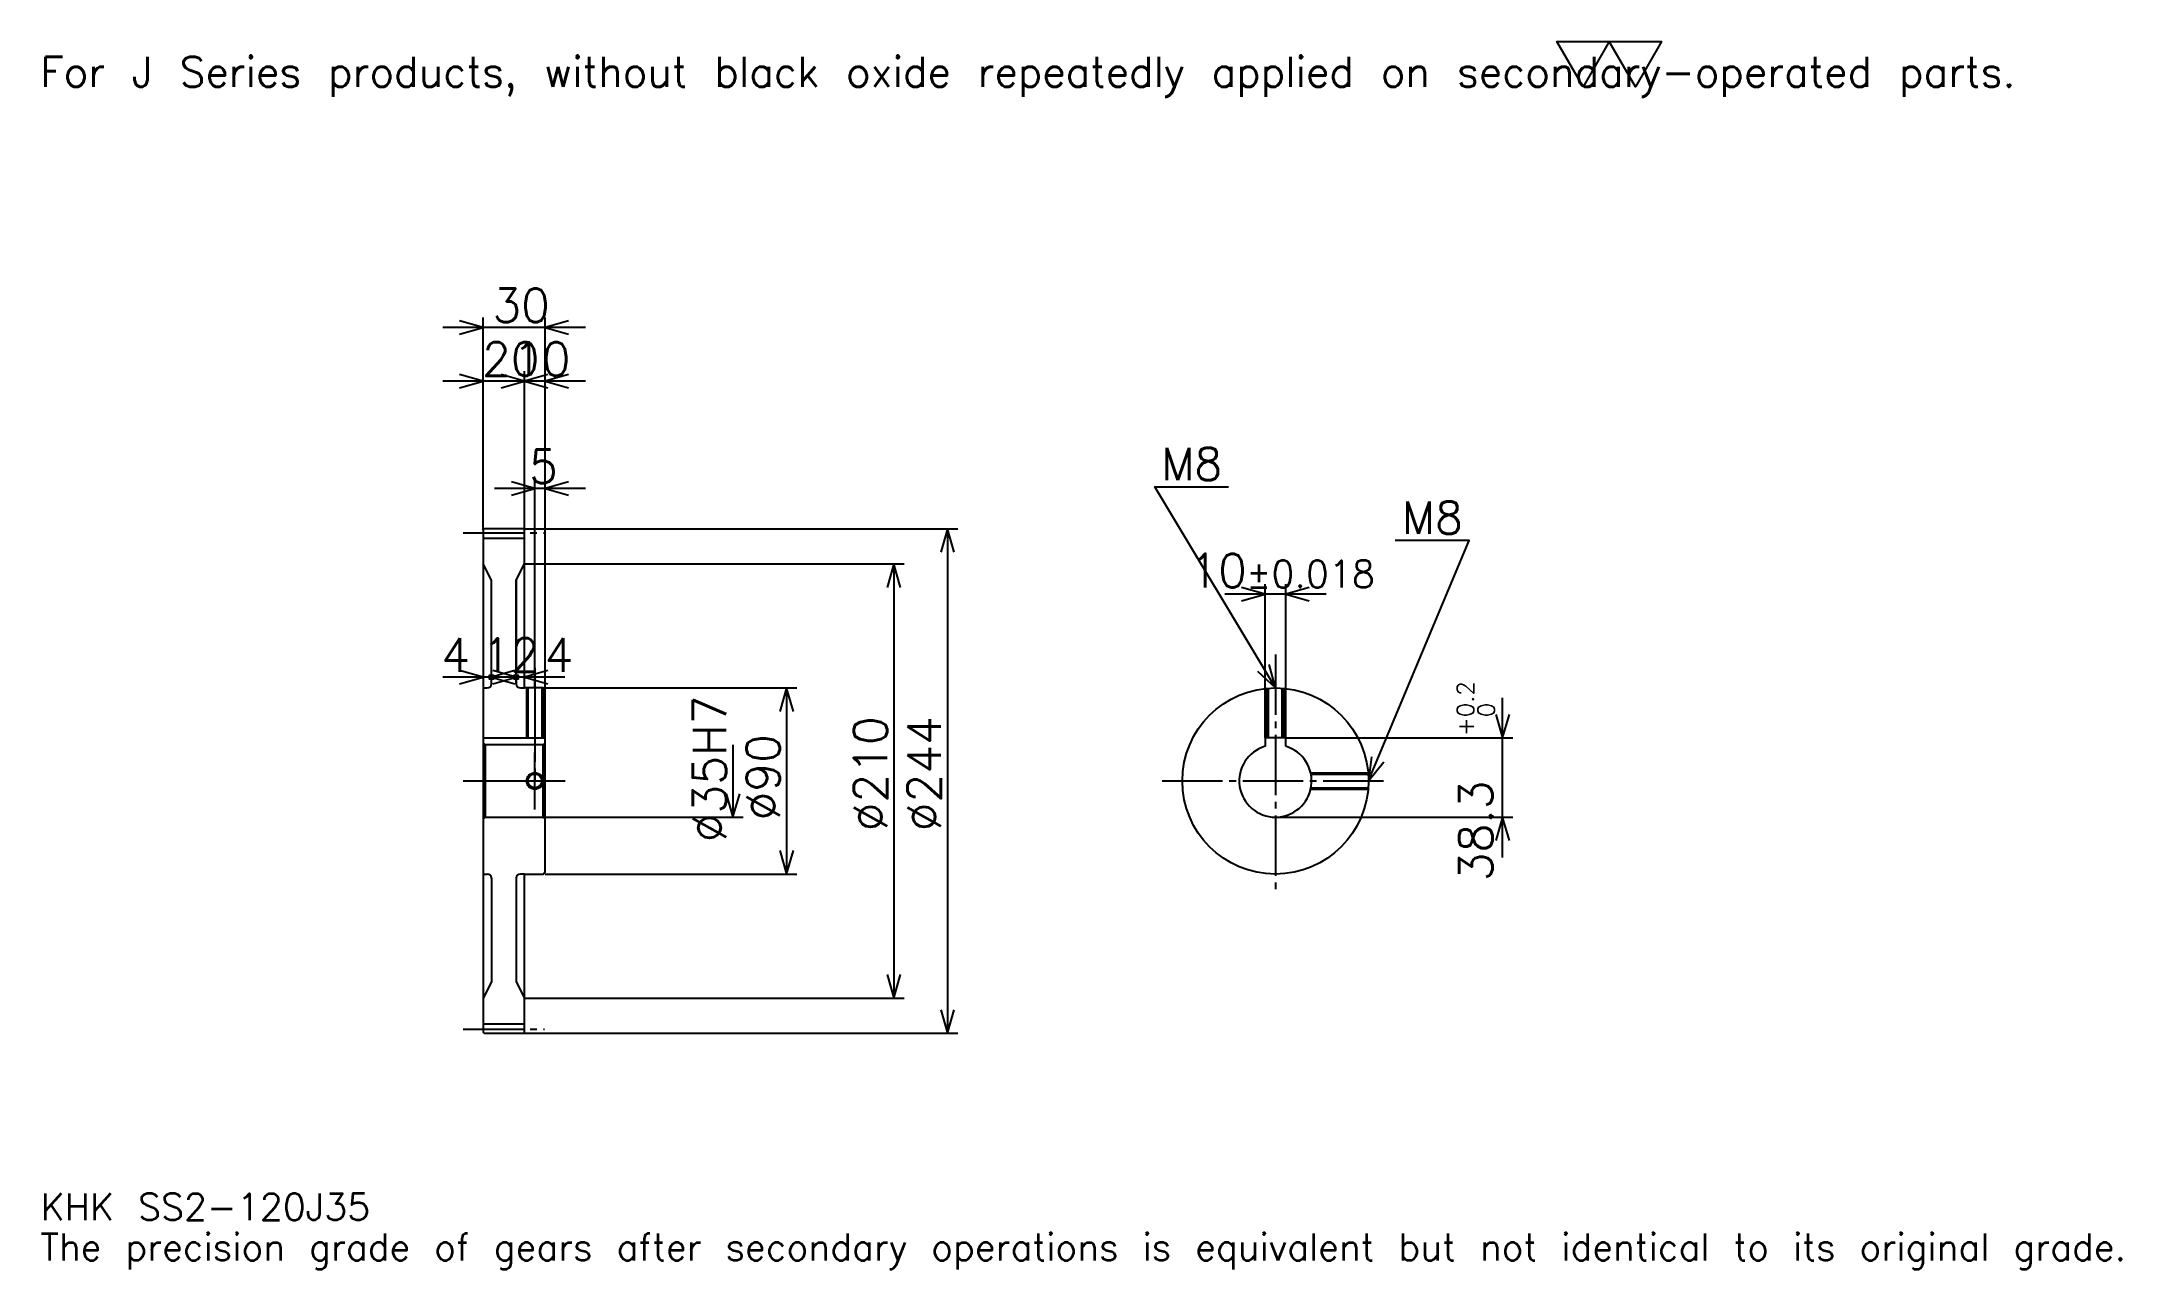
# Model space of a CAD drawing. Extents: x 33 to 1039, y 12 to 606.
import ezdxf

# ---------------------------------------------------------------- set-up
doc = ezdxf.new("R2010")
doc.units = 0
doc.linetypes.add('DASHDOT', pattern=[38.918918, 29.189189, -3.243243, 3.243243, -3.243243])
doc.layers.get('0').update_dxf_attribs({"linetype": 'CONTINUOUS'})
doc.layers.add('DASHDOT', color=6, linetype='DASHDOT')
doc.styles.add('KANJI', font='TXT', dxfattribs={"bigfont": 'BIGFONT'})

msp = doc.modelspace()

# ---------------------------------------------------------------- linework, layer by layer
at = {"color": 5}
for p, q in [((295.945953, 467.405396), (227.027023, 467.405396)), ((246.486481, 370.108093), (246.486481, 472.270264)), ((276.486481, 370.108093), (276.486481, 472.270264)), ((266.486481, 370.108093), (266.486481, 446.324341)), ((285.945953, 441.459473), (227.027023, 441.459473)), ((295.945953, 441.459473), (247.027023, 441.459473)), ((271.486481, 370.108093), (271.486481, 394.432434)), ((295.945953, 389.567566), (252.027023, 389.567566)), ((246.486481, 369.608093), (246.486481, 370.108093)), ((265.986481, 370.108093), (276.486481, 370.108093)), ((266.486481, 369.608093), (266.486481, 370.108093)), ((271.486481, 293.108093), (271.486481, 370.108093)), ((271.486481, 293.108093), (271.486481, 370.108093)), ((276.486481, 370.108093), (475.945923, 370.108093)), ((276.486481, 292.108093), (276.486481, 370.108093)), ((471.081055, 370.108093), (471.081055, 126.108109)), ((266.486481, 353.108093), (276.486481, 353.108093)), ((276.486481, 353.108093), (450, 353.108093)), ((445.135132, 353.108093), (445.135132, 143.108109)), ((624.594604, 268.908112), (624.594604, 343.378357)), ((634.594604, 268.908112), (634.594604, 343.378357)), ((654.054077, 338.513489), (605.135132, 338.513489)), ((269.945953, 298.351349), (227.027023, 298.351349)), ((281.945953, 298.351349), (231.027023, 298.351349)), ((285.945953, 298.351349), (243.027023, 298.351349)), ((276.486481, 293.108093), (398.108093, 293.108093)), ((393.243225, 293.108093), (393.243225, 203.108109)), ((739.459473, 211.148651), (739.459473, 288.367554)), ((367.297302, 265.608093), (367.297302, 230.608109)), ((634.594604, 268.908112), (744.324341, 268.908112)), ((276.486481, 230.608109), (372.16217, 230.608109)), ((629.594604, 230.608109), (744.324341, 230.608109)), ((276.486481, 203.108109), (398.108093, 203.108109)), ((266.486481, 143.108109), (276.486481, 143.108109)), ((276.486481, 143.108109), (450, 143.108109)), ((265.986481, 126.108109), (276.486481, 126.108109)), ((276.486481, 126.108109), (475.945923, 126.108109))]:
    msp.add_line(p, q, dxfattribs=at)
at = {"color": 4}
for p, q in [((246.486481, 365.608093), (266.486481, 365.608093)), ((262.486481, 345.25766), (262.486481, 295.108093)), ((246.486481, 293.108093), (248.486481, 293.108093)), ((264.486481, 293.108093), (266.486481, 293.108093)), ((246.486481, 268.908112), (276.486481, 268.908112)), ((276.486481, 266.608093), (275.486481, 265.608093)), ((246.486481, 229.608109), (247.486481, 230.608109)), ((276.486481, 229.608109), (275.486481, 230.608109)), ((246.486481, 203.108109), (248.486481, 203.108109)), ((266.486481, 203.108109), (264.486481, 203.108109)), ((262.486481, 201.108109), (262.486481, 150.958557)), ((246.486481, 130.608109), (266.486481, 130.608109))]:
    msp.add_line(p, q, dxfattribs=at)
at = {"color": 7}
msp.add_lwpolyline([(778.378357, 583.783813), (765.729736, 605.70813), (816.32428, 605.70813), (803.675659, 583.783813), (791.026978, 605.70813), (778.378357, 583.783813)], dxfattribs=at)
at = {"color": 5}
for points in [[(235.135132, 464.16217), (246.486481, 467.405396), (235.135132, 470.648651)], [(287.83783, 470.648651), (276.486481, 467.405396), (287.83783, 464.16217)], [(235.135132, 438.216217), (246.486481, 441.459473), (235.135132, 444.702698)], [(255.135132, 438.216217), (266.486481, 441.459473), (255.135132, 444.702698)], [(277.83783, 444.702698), (266.486481, 441.459473), (277.83783, 438.216217)], [(287.83783, 444.702698), (276.486481, 441.459473), (287.83783, 438.216217)], [(260.135132, 386.324341), (271.486481, 389.567566), (260.135132, 392.810791)], [(287.83783, 392.810791), (276.486481, 389.567566), (287.83783, 386.324341)], [(629.594604, 293.108093), (571.216187, 390.405396), (606.891846, 390.405396)], [(474.32431, 358.756775), (471.081055, 370.108093), (467.83783, 358.756775)], [(674.594604, 248.108109), (723.243225, 364.459473), (687.567566, 364.459473)], [(448.378357, 341.756775), (445.135132, 353.108093), (441.891907, 341.756775)], [(613.243225, 335.270264), (624.594604, 338.513489), (613.243225, 341.756744)], [(645.945923, 341.756744), (634.594604, 338.513489), (645.945923, 335.270264)], [(620.973267, 301.173187), (629.594604, 293.108093), (626.5354, 304.510437)], [(235.135132, 295.108093), (246.486481, 298.351349), (235.135132, 301.594604)], [(250.486481, 298.351349), (249.513504, 299.324341), (251.459457, 299.324341), (251.459457, 297.378387), (249.513504, 297.378387), (249.513504, 299.324341), (250.486481, 298.351349), (251.459457, 297.378387), (251.459457, 299.324341), (250.486481, 298.351349)], [(261.83783, 301.594604), (250.486481, 298.351349), (261.83783, 295.108093)], [(251.135132, 295.108093), (262.486481, 298.351349), (251.135132, 301.594604)], [(262.486481, 298.351349), (261.513519, 299.324341), (263.459442, 299.324341), (263.459442, 297.378387), (261.513519, 297.378387), (261.513519, 299.324341), (262.486481, 298.351349), (263.459442, 297.378387), (263.459442, 299.324341), (262.486481, 298.351349)], [(277.83783, 301.594604), (266.486481, 298.351349), (277.83783, 295.108093)], [(396.486481, 281.756744), (393.243225, 293.108093), (390, 281.756744)], [(736.216187, 280.25946), (739.459473, 268.908112), (742.702698, 280.25946)], [(675.981201, 259.83197), (674.594604, 248.108109), (681.965637, 257.329773)], [(364.054047, 241.959457), (367.297302, 230.608109), (370.540527, 241.959457)], [(742.702698, 219.25676), (739.459473, 230.608109), (736.216187, 219.25676)], [(390, 214.459457), (393.243225, 203.108109), (396.486481, 214.459457)], [(441.891907, 154.459457), (445.135132, 143.108109), (448.378357, 154.459457)], [(467.83783, 137.459457), (471.081055, 126.108109), (474.32431, 137.459457)]]:
    msp.add_lwpolyline(points, dxfattribs=at)
at = {"color": 4}
for points in [[(266.486481, 369.608093), (265.986481, 370.108093), (246.986481, 370.108093), (246.486481, 369.608093), (246.486481, 229.608109)], [(246.486481, 229.608109), (246.486481, 126.608109), (246.986481, 126.108109), (265.986481, 126.108109), (266.486481, 126.608109), (266.486481, 203.108109), (275.486481, 203.108109), (276.486481, 204.108109), (276.486481, 292.108093), (275.486481, 293.108093), (266.486481, 293.108093), (266.486481, 369.608093)], [(250.486481, 295.108093), (250.486481, 345.25766), (246.486481, 353.108093)], [(262.486481, 295.108093), (262.486481, 345.25766), (266.486481, 353.108093)], [(267.486481, 293.108093), (267.486481, 268.908112)], [(268.161469, 293.108093), (268.161469, 268.908112)], [(274.811493, 293.108093), (274.811493, 268.908112)], [(275.486481, 293.108093), (275.486481, 268.908112)], [(625.594604, 268.908112), (625.594604, 292.929993)], [(626.269531, 268.908112), (626.269531, 292.985107)], [(632.919556, 268.908112), (632.919556, 292.985107)], [(633.594604, 268.908112), (633.594604, 292.929993)], [(246.486481, 266.608093), (247.486481, 265.608093), (247.486481, 230.608109), (275.486481, 230.608109), (275.486481, 265.608093), (247.486481, 265.608093)], [(634.594604, 264.878632), (634.594604, 268.908112), (624.594604, 268.908112), (624.594604, 264.878632)], [(646.631287, 252.108109), (674.416443, 252.108109)], [(646.775757, 251.433105), (674.471558, 251.433105)], [(646.631287, 244.108109), (674.416443, 244.108109)], [(646.775757, 244.783112), (674.471558, 244.783112)], [(250.486481, 201.108109), (250.486481, 150.958557), (246.486481, 143.108109)], [(262.486481, 201.108109), (262.486481, 150.958557), (266.486481, 143.108109)]]:
    msp.add_lwpolyline(points, dxfattribs=at)
for centre, radius in [((629.594604, 248.108109), 45), ((271.486481, 248.108109), 3.325)]:
    msp.add_circle(centre, radius, dxfattribs=at)
at = {"color": 7}
msp.add_circle((271.486481, 248.108109), 4, dxfattribs=at)
at = {"color": 4}
for centre, radius, start, end in [((248.486481, 295.108093), 2, 270, 0), ((264.486481, 295.108093), 2, 180, 270), ((629.594604, 248.108109), 17.5, 106.601549926, 73.398450074), ((248.486481, 201.108109), 2, 0, 90), ((264.486481, 201.108109), 2, 90, 180)]:
    msp.add_arc(centre, radius, start, end, dxfattribs=at)
at = {"layer": 'DASHDOT', "color": 7}
for p, q in [((236.756744, 368.108093), (276.216217, 368.108093)), ((629.594604, 309.324341), (629.594604, 193.378387)), ((271.486481, 293.108093), (271.486481, 248.108109)), ((236.756744, 248.108109), (286.216217, 248.108109)), ((574.864868, 248.108109), (684.324341, 248.108109)), ((236.756744, 128.108109), (276.216217, 128.108109))]:
    msp.add_line(p, q, dxfattribs=at)
for points in [[(271.486481, 302.83783), (271.486481, 259.178375)], [(271.486481, 234.378372), (271.486481, 261.83783)], [(257.756744, 248.108109), (285.216217, 248.108109)]]:
    msp.add_lwpolyline(points, dxfattribs=at)

# ---------------------------------------------------------------- texts
at = {"color": 7, "style": 'KANJI'}
for s, height, p in [('For J Series products, without black oxide repeatedly applied on secondary-operated parts.', 14.594595, (32.432434, 583.783813)), ('30', 16.216216, (250.945938, 470)), ('20', 16.216216, (245.945938, 444.054047)), ('10', 16.216216, (260.945953, 444.054047)), ('5', 16.216216, (268.716217, 392.16217)), ('M8', 15.567568, (574.459473, 393.648651)), ('M8', 15.567568, (690.810791, 367.702698)), ('10', 16.216216, (588.012939, 341.756744)), ('%%p0.018', 12.972973, (615.416382, 341.756744)), ('4', 16.216216, (226.216217, 300.945953)), ('12', 16.216216, (245.945938, 300.945953)), ('4', 16.216216, (276.216217, 300.945953)), ('KHK SS2-120J35', 12.972973, (32.432434, 35.675674)), ('The precision grade of gears after secondary operations is equivalent but not identical to its original grade.', 12.972973, (32.432434, 16.216217))]:
    msp.add_text(s, height=height, dxfattribs=at).set_placement(p)
for s, height, p in [('0.2', 8.108108, (725.513489, 278.961151)), ('%%c35H7', 16.216216, (364.054047, 218.513519)), ('0', 8.108108, (735.567505, 278.961151)), ('%%c210', 16.216216, (441.891907, 223.783783)), ('%%c244', 16.216216, (467.83783, 223.783783)), ('+', 8.108108, (725.513489, 269.880066)), ('%%c90', 16.216216, (390, 229.054047)), ('38.3', 16.216216, (734.594604, 199.689865))]:
    msp.add_text(s, height=height, rotation=90, dxfattribs=at).set_placement(p)

doc.saveas('drawing.dxf')
